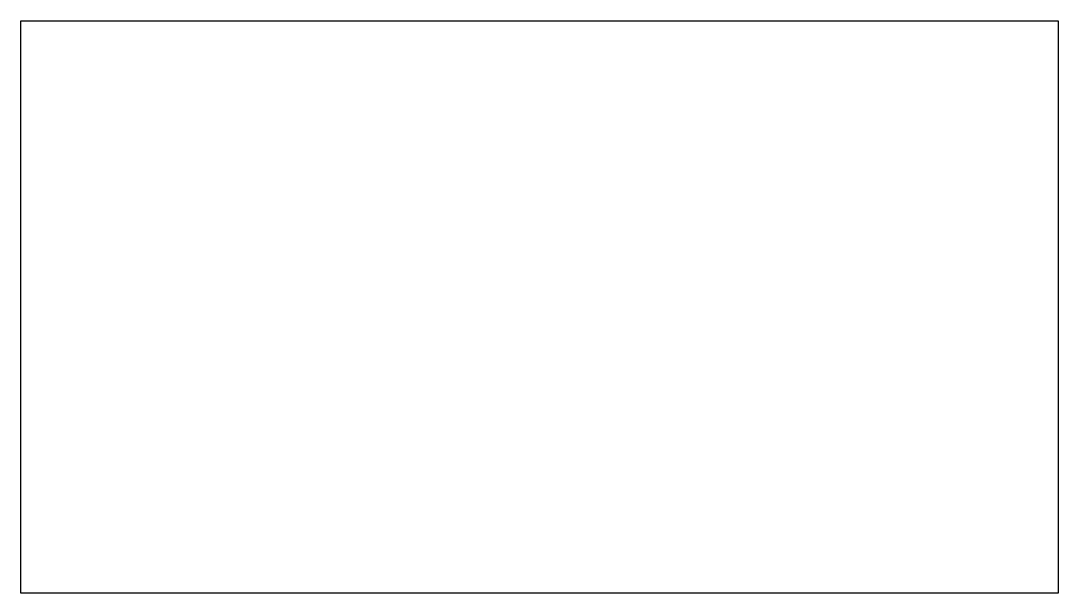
# Model space of a CAD drawing. Header units: inches. Extents: x -12.06 to -9.06, y -0.94 to 0.72.
import ezdxf

# ---------------------------------------------------------------- set-up
doc = ezdxf.new("R2010")
doc.units = ezdxf.units.IN
doc.layers.get('0').update_dxf_attribs({"linetype": 'CONTINUOUS'})

msp = doc.modelspace()

# ---------------------------------------------------------------- linework, layer by layer
msp.add_lwpolyline([(-12.0625, -0.9375), (-12.0625, 0.7182), (-9.0625, 0.7182), (-9.0625, -0.9375)], close=True)

doc.saveas('drawing.dxf')
